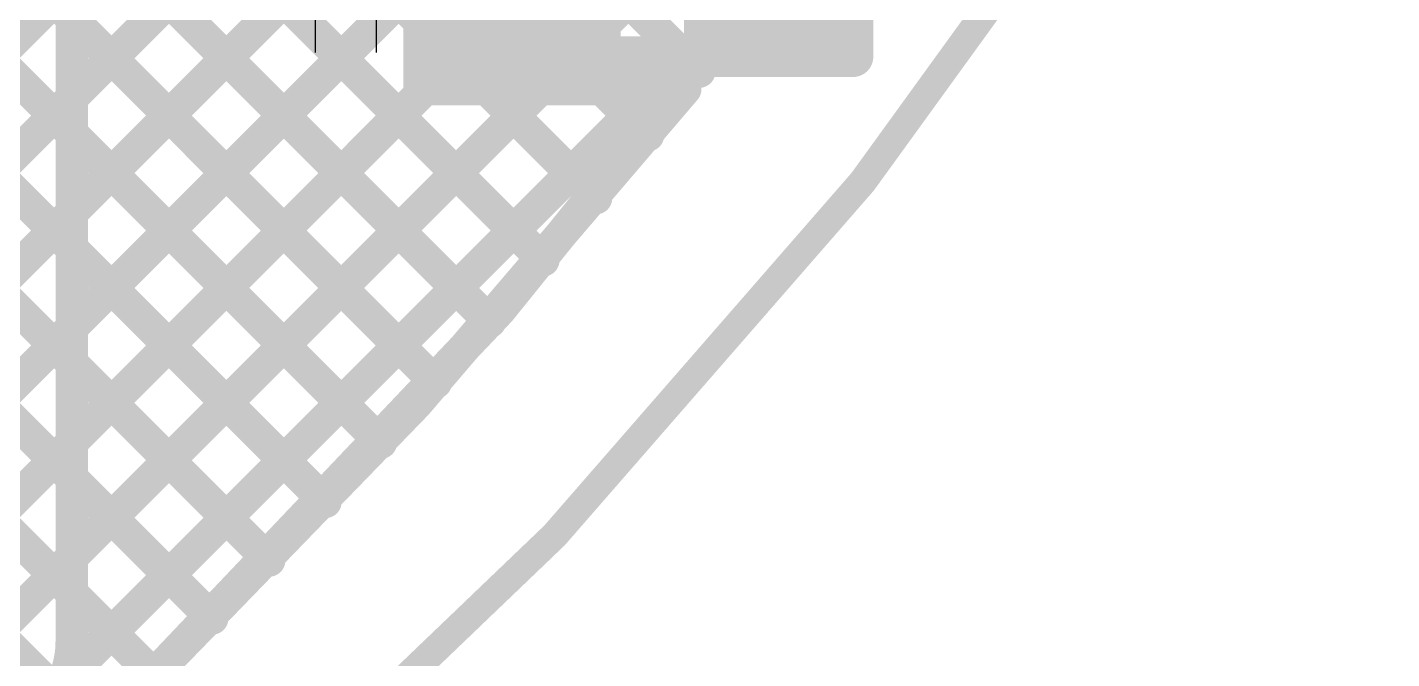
# Model space of a CAD drawing. Header units: millimetres. Extents: x 3.57 to 6.19, y 4.04 to 5.89.
# Drawn here: x 5.5795 to 5.9155, y 4.2928 to 4.4482 of the extents above; entities that cross this region are included whole.
import ezdxf

# ---------------------------------------------------------------- set-up
doc = ezdxf.new("R2010")
doc.units = ezdxf.units.MM
doc.header["$MEASUREMENT"] = 0
for name, color, linetype in [('BottomLayer', 5, 'Continuous'), ('Mechanical2', 216, 'Continuous'), ('TopLayer', 1, 'Continuous'), ('TopOverlay', 2, 'Continuous'), ('TopPaste', 8, 'Continuous'), ('TopSolder', 216, 'Continuous')]:
    doc.layers.add(name, color=color, linetype=linetype)

# ---------------------------------------------------------------- blocks, each defined once
blk = doc.blocks.new('BLM18AG121SN1D_35')
at = {"layer": 'TopLayer'}
for points in [[(-0.01575, -0.01701), (0.01575, -0.01701), (-0.01575, 0.01701), (0.01575, 0.01701)], [(0.03937, -0.01701), (0.07087, -0.01701), (0.03937, 0.01701), (0.07087, 0.01701)]]:
    blk.add_solid(points, dxfattribs=at)
at = {"layer": 'TopOverlay', "const_width": 0.01}
for points in [[(-0.022, -0.023), (-0.022, 0.023)], [(-0.022, 0.023), (0.077, 0.023)], [(0.077, -0.023), (0.077, 0.023)], [(-0.022, -0.023), (0.077, -0.023)]]:
    blk.add_lwpolyline(points, dxfattribs=at)
at = {"layer": 'TopOverlay', "const_width": 0.005}
for points in [[(-0.0245, 0.023, 1), (-0.0195, 0.023, 1)], [(-0.0245, 0.023, 1), (-0.0195, 0.023, 1)], [(0.0745, 0.023, 1), (0.0795, 0.023, 1)], [(0.0745, 0.023, 1), (0.0795, 0.023, 1)], [(-0.0245, -0.023, 1), (-0.0195, -0.023, 1)], [(-0.0245, -0.023, 1), (-0.0195, -0.023, 1)], [(0.0745, -0.023, 1), (0.0795, -0.023, 1)], [(0.0745, -0.023, 1), (0.0795, -0.023, 1)]]:
    blk.add_lwpolyline(points, format="xyb", close=True, dxfattribs=at)
at = {"layer": 'TopPaste'}
for points in [[(-0.01575, -0.01701), (0.01575, -0.01701), (-0.01575, 0.01701), (0.01575, 0.01701)], [(0.03937, -0.01701), (0.07087, -0.01701), (0.03937, 0.01701), (0.07087, 0.01701)]]:
    blk.add_solid(points, dxfattribs=at)
at = {"layer": 'TopSolder'}
for points in [[(-0.01975, -0.02101), (0.01975, -0.02101), (-0.01975, 0.02101), (0.01975, 0.02101)], [(0.03537, -0.02101), (0.07487, -0.02101), (0.03537, 0.02101), (0.07487, 0.02101)]]:
    blk.add_solid(points, dxfattribs=at)

msp = doc.modelspace()

# ---------------------------------------------------------------- linework, layer by layer
at = {"layer": 'BottomLayer', "const_width": 0.008}
for points in [[(5.5905, 4.29693), (5.5905, 4.816)], [(5.5905, 4.40256), (5.84894, 4.661)], [(5.5905, 4.43084), (5.82066, 4.661)], [(5.5905, 4.59184), (5.74501, 4.43733)], [(5.5905, 4.56355), (5.73239, 4.42166)], [(5.5905, 4.31771), (5.83508, 4.56229)], [(5.5905, 4.53527), (5.71959, 4.40618)], [(5.5905, 4.37427), (5.72999, 4.51376)], [(5.5905, 4.50699), (5.70661, 4.39087)], [(5.5905, 4.34599), (5.74431, 4.4998)], [(5.5905, 4.4787), (5.69346, 4.37574)], [(5.58848, 4.2874), (5.76802, 4.46694)], [(5.5905, 4.45042), (5.68014, 4.36078)], [(5.5905, 4.42213), (5.66663, 4.346)], [(5.5905, 4.39385), (5.65296, 4.33139)], [(5.5905, 4.36557), (5.6391, 4.31696)], [(5.5905, 4.33728), (5.62508, 4.3027)], [(5.5905, 4.309), (5.61088, 4.28862)]]:
    msp.add_lwpolyline(points, dxfattribs=at)
for points in [[(5.85187, 4.58864, -0.080996), (5.50819, 4.19628)], [(5.5905, 4.29693, -0.199188), (5.5836, 4.2803)], [(5.5905, 4.29693, -0.198912), (5.58362, 4.28032)]]:
    msp.add_lwpolyline(points, format="xyb", dxfattribs=at)
at = {"layer": 'BottomLayer', "const_width": 0.004}
for points in [[(5.5885, 4.45042, 1), (5.5925, 4.45042, 1)], [(5.74301, 4.43733, 1), (5.74701, 4.43733, 1)], [(5.5885, 4.43084, 1), (5.5925, 4.43084, 1)], [(5.5885, 4.42213, 1), (5.5925, 4.42213, 1)], [(5.73039, 4.42166, 1), (5.73439, 4.42166, 1)], [(5.71759, 4.40618, 1), (5.72159, 4.40618, 1)], [(5.5885, 4.40256, 1), (5.5925, 4.40256, 1)], [(5.5885, 4.39385, 1), (5.5925, 4.39385, 1)], [(5.70461, 4.39087, 1), (5.70861, 4.39087, 1)], [(5.5885, 4.37427, 1), (5.5925, 4.37427, 1)], [(5.69146, 4.37574, 1), (5.69546, 4.37574, 1)], [(5.5885, 4.36557, 1), (5.5925, 4.36557, 1)], [(5.67814, 4.36078, 1), (5.68214, 4.36078, 1)], [(5.5885, 4.34599, 1), (5.5925, 4.34599, 1)], [(5.66463, 4.346, 1), (5.66863, 4.346, 1)], [(5.5885, 4.33728, 1), (5.5925, 4.33728, 1)], [(5.65096, 4.33139, 1), (5.65496, 4.33139, 1)], [(5.5885, 4.31771, 1), (5.5925, 4.31771, 1)], [(5.6371, 4.31696, 1), (5.6411, 4.31696, 1)], [(5.5885, 4.309, 1), (5.5925, 4.309, 1)], [(5.62308, 4.3027, 1), (5.62708, 4.3027, 1)], [(5.5885, 4.29693, 1), (5.5925, 4.29693, 1)], [(5.5885, 4.29693, 1), (5.5925, 4.29693, 1)], [(5.5885, 4.29693, 1), (5.5925, 4.29693, 1)]]:
    msp.add_lwpolyline(points, format="xyb", close=True, dxfattribs=at)
at = {"layer": 'Mechanical2', "const_width": 0.007}
msp.add_lwpolyline([(5.91203, 4.60298, -0.090281), (5.62598, 4.24324)], format="xyb", dxfattribs=at)
at = {"layer": 'TopLayer'}
for points, const_width in [([(5.16967, 4.75811), (5.62508, 4.3027)], 0.008), ([(5.46178, 4.66399), (5.67613, 4.44964)], 0.008), ([(5.30969, 4.64638), (5.6391, 4.31696)], 0.008), ([(5.33797, 4.64638), (5.65296, 4.33139)], 0.008), ([(5.36625, 4.64638), (5.66663, 4.346)], 0.008), ([(5.39454, 4.64638), (5.68014, 4.36078)], 0.008), ([(5.42282, 4.64638), (5.69346, 4.37574)], 0.008), ([(5.45111, 4.64638), (5.70661, 4.39087)], 0.008), ([(5.39, 4.25863), (5.711, 4.57963)], 0.008), ([(5.39, 4.23034), (5.711, 4.55134)], 0.008), ([(5.3925, 4.507), (5.61088, 4.28862)], 0.008), ([(5.67613, 4.43299), (5.67613, 4.49501)], 0.008), ([(5.39, 4.20206), (5.67613, 4.48819)], 0.008), ([(5.3925, 4.47871), (5.5965, 4.27471)], 0.008), ([(5.70588, 4.43699), (5.70588, 4.464)], 0.01), ([(5.4735, 4.25728), (5.67613, 4.45991)], 0.008), ([(5.50179, 4.25728), (5.6775, 4.43299)], 0.008), ([(5.51946, 4.24666), (5.70579, 4.43299)], 0.008), ([(5.52934, 4.22827), (5.73407, 4.43299)], 0.008), ([(5.67613, 4.43299), (5.73125, 4.43299)], 0.008), ([(5.69278, 4.43299), (5.71959, 4.40618)], 0.008), ([(5.72106, 4.43299), (5.73239, 4.42166)], 0.008), ([(5.73125, 4.43299), (5.73563, 4.43299)], 0.008), ([(5.73125, 4.43299), (5.73563, 4.43299)], 0.008), ([(5.73563, 4.43299), (5.74155, 4.43299)], 0.008)]:
    msp.add_lwpolyline(points, dxfattribs=dict(at, const_width=const_width))
for points, const_width in [([(5.67413, 4.44964, 1), (5.67813, 4.44964, 1)], 0.004), ([(5.70338, 4.43699, 1), (5.70838, 4.43699, 1)], 0.005), ([(5.67413, 4.43299, 1), (5.67813, 4.43299, 1)], 0.004), ([(5.67413, 4.43299, 1), (5.67813, 4.43299, 1)], 0.004), ([(5.6755, 4.43299, 1), (5.6795, 4.43299, 1)], 0.004), ([(5.69078, 4.43299, 1), (5.69478, 4.43299, 1)], 0.004), ([(5.70379, 4.43299, 1), (5.70779, 4.43299, 1)], 0.004), ([(5.71906, 4.43299, 1), (5.72306, 4.43299, 1)], 0.004), ([(5.72925, 4.43299, 1), (5.73325, 4.43299, 1)], 0.004), ([(5.72925, 4.43299, 1), (5.73325, 4.43299, 1)], 0.004), ([(5.72925, 4.43299, 1), (5.73325, 4.43299, 1)], 0.004), ([(5.73207, 4.43299, 1), (5.73607, 4.43299, 1)], 0.004), ([(5.73363, 4.43299, 1), (5.73763, 4.43299, 1)], 0.004), ([(5.73363, 4.43299, 1), (5.73763, 4.43299, 1)], 0.004), ([(5.73363, 4.43299, 1), (5.73763, 4.43299, 1)], 0.004), ([(5.73955, 4.43299, 1), (5.74355, 4.43299, 1)], 0.004), ([(5.73955, 4.43299, 1), (5.74355, 4.43299, 1)], 0.004), ([(5.73039, 4.42166, 1), (5.73439, 4.42166, 1)], 0.004), ([(5.71759, 4.40618, 1), (5.72159, 4.40618, 1)], 0.004), ([(5.70461, 4.39087, 1), (5.70861, 4.39087, 1)], 0.004), ([(5.69146, 4.37574, 1), (5.69546, 4.37574, 1)], 0.004), ([(5.67814, 4.36078, 1), (5.68214, 4.36078, 1)], 0.004), ([(5.66463, 4.346, 1), (5.66863, 4.346, 1)], 0.004), ([(5.65096, 4.33139, 1), (5.65496, 4.33139, 1)], 0.004), ([(5.6371, 4.31696, 1), (5.6411, 4.31696, 1)], 0.004), ([(5.62308, 4.3027, 1), (5.62708, 4.3027, 1)], 0.004)]:
    msp.add_lwpolyline(points, format="xyb", close=True, dxfattribs=dict(at, const_width=const_width))
at = {"layer": 'TopLayer', "const_width": 0.008}
msp.add_lwpolyline([(5.74155, 4.43299, -0.047144), (5.52934, 4.21403)], format="xyb", dxfattribs=at)
at = {"layer": 'TopOverlay'}
for p, q in [((5.6505, 4.442), (5.6505, 4.48699)), ((5.66549, 4.48699), (5.66549, 4.442))]:
    msp.add_line(p, q, dxfattribs=at)

# ---------------------------------------------------------------- block references
at = {"rotation": 360}
msp.add_blockref('BLM18AG121SN1D_35', (5.70588, 4.464), dxfattribs=at)

doc.saveas('drawing.dxf')
